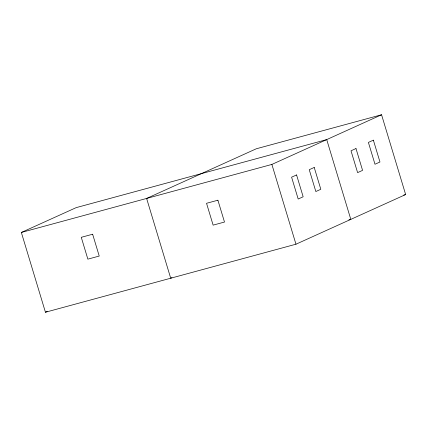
<?xml version="1.0" encoding="UTF-8"?>
<svg xmlns="http://www.w3.org/2000/svg" width="427" height="427" viewBox="0 0 427 427"><rect width="100%" height="100%" fill="white"/><g stroke="black" fill="none" stroke-linecap="round" stroke-linejoin="round"><path stroke-width="0.64" d="M171.905 277.678L170.704 278.223L146.616 198.443L256.296 148.777L381.562 114.762L405.65 194.547L295.964 244.207L45.438 312.238L21.35 232.453L76.193 207.623L326.719 139.597L350.807 219.377L348.88 219.9M21.35 232.453L271.882 164.427L381.562 114.762M45.438 312.238L47.248 311.416M403.723 195.07L405.65 194.547M271.882 164.427L295.964 244.207M296.568 174.937L291.593 177.189L298.185 199.025L303.159 196.772L296.568 174.937M373.374 140.163L368.394 142.415L374.986 164.251L379.966 161.993L373.374 140.163M314.224 167.448L309.244 169.7L315.836 191.536L320.816 189.284L314.224 167.448M355.985 148.537L351.01 150.795L357.602 172.625L362.576 170.373L355.985 148.537M92.638 234.226L81.269 237.311L87.861 259.146L99.229 256.056L92.638 234.226M217.903 200.21L206.535 203.3L213.126 225.13L224.495 222.045L217.903 200.21"/></g></svg>
